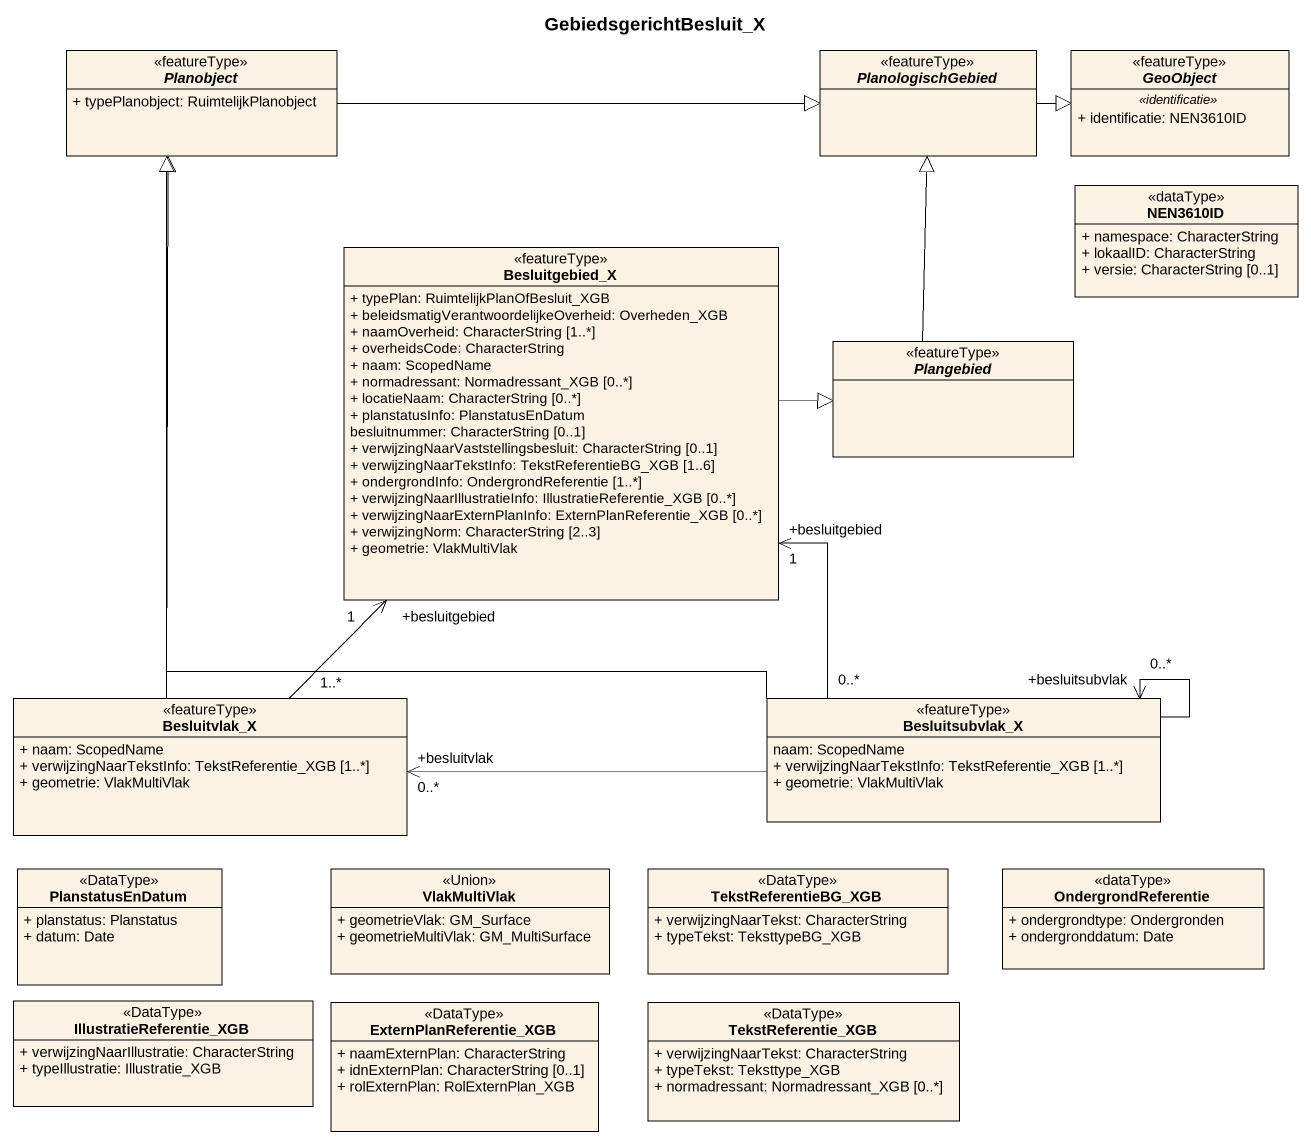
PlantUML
@startuml
title GebiedsgerichtBesluit_X
hide circle
hide empty members
skinparam classAttributeIconSize 0
abstract class Planobject <<featureType>> {
  + typePlanobject: RuimtelijkPlanobject
}
abstract class PlanologischGebied <<featureType>>
abstract class GeoObject <<featureType>> {
  .. <<identificatie>> ..
  + identificatie: NEN3610ID
}
class NEN3610ID <<dataType>> {
  + namespace: CharacterString
  + lokaalID: CharacterString
  + versie: CharacterString [0..1]
}
class Besluitgebied_X <<featureType>> {
  + typePlan: RuimtelijkPlanOfBesluit_XGB
  + beleidsmatigVerantwoordelijkeOverheid: Overheden_XGB
  + naamOverheid: CharacterString [1..*]
  + overheidsCode: CharacterString
  + naam: ScopedName
  + normadressant: Normadressant_XGB [0..*]
  + locatieNaam: CharacterString [0..*]
  + planstatusInfo: PlanstatusEnDatum
  besluitnummer: CharacterString [0..1]
  + verwijzingNaarVaststellingsbesluit: CharacterString [0..1]
  + verwijzingNaarTekstInfo: TekstReferentieBG_XGB [1..6]
  + ondergrondInfo: OndergrondReferentie [1..*]
  + verwijzingNaarIllustratieInfo: IllustratieReferentie_XGB [0..*]
  + verwijzingNaarExternPlanInfo: ExternPlanReferentie_XGB [0..*]
  + verwijzingNorm: CharacterString [2..3]
  + geometrie: VlakMultiVlak
}
abstract class Plangebied <<featureType>>
class Besluitvlak_X <<featureType>> {
  + naam: ScopedName
  + verwijzingNaarTekstInfo: TekstReferentie_XGB [1..*]
  + geometrie: VlakMultiVlak
}
class Besluitsubvlak_X <<featureType>> {
  naam: ScopedName
  + verwijzingNaarTekstInfo: TekstReferentie_XGB [1..*]
  + geometrie: VlakMultiVlak
}
class PlanstatusEnDatum <<DataType>> {
  + planstatus: Planstatus
  + datum: Date
}
class VlakMultiVlak <<Union>> {
  + geometrieVlak: GM_Surface
  + geometrieMultiVlak: GM_MultiSurface
}
class TekstReferentieBG_XGB <<DataType>> {
  + verwijzingNaarTekst: CharacterString
  + typeTekst: TeksttypeBG_XGB
}
class OndergrondReferentie <<dataType>> {
  + ondergrondtype: Ondergronden
  + ondergronddatum: Date
}
class IllustratieReferentie_XGB <<DataType>> {
  + verwijzingNaarIllustratie: CharacterString
  + typeIllustratie: Illustratie_XGB
}
class ExternPlanReferentie_XGB <<DataType>> {
  + naamExternPlan: CharacterString
  + idnExternPlan: CharacterString [0..1]
  + rolExternPlan: RolExternPlan_XGB
}
class TekstReferentie_XGB <<DataType>> {
  + verwijzingNaarTekst: CharacterString
  + typeTekst: Teksttype_XGB
  + normadressant: Normadressant_XGB [0..*]
}
Planobject -right-|> PlanologischGebied
PlanologischGebied -right-|> GeoObject
Besluitgebied_X -right-|> Plangebied
Plangebied -up-|> PlanologischGebied
Besluitvlak_X -up-|> Planobject
Besluitvlak_X "1..*" -up-> "+besluitgebied\n1" Besluitgebied_X
Besluitsubvlak_X -up-|> Planobject
Besluitsubvlak_X "0..*" -up-> "+besluitgebied\n1" Besluitgebied_X
Besluitsubvlak_X -left-> "+besluitvlak\n0..*" Besluitvlak_X
Besluitsubvlak_X --> "+besluitsubvlak\n0..*" Besluitsubvlak_X
@enduml
